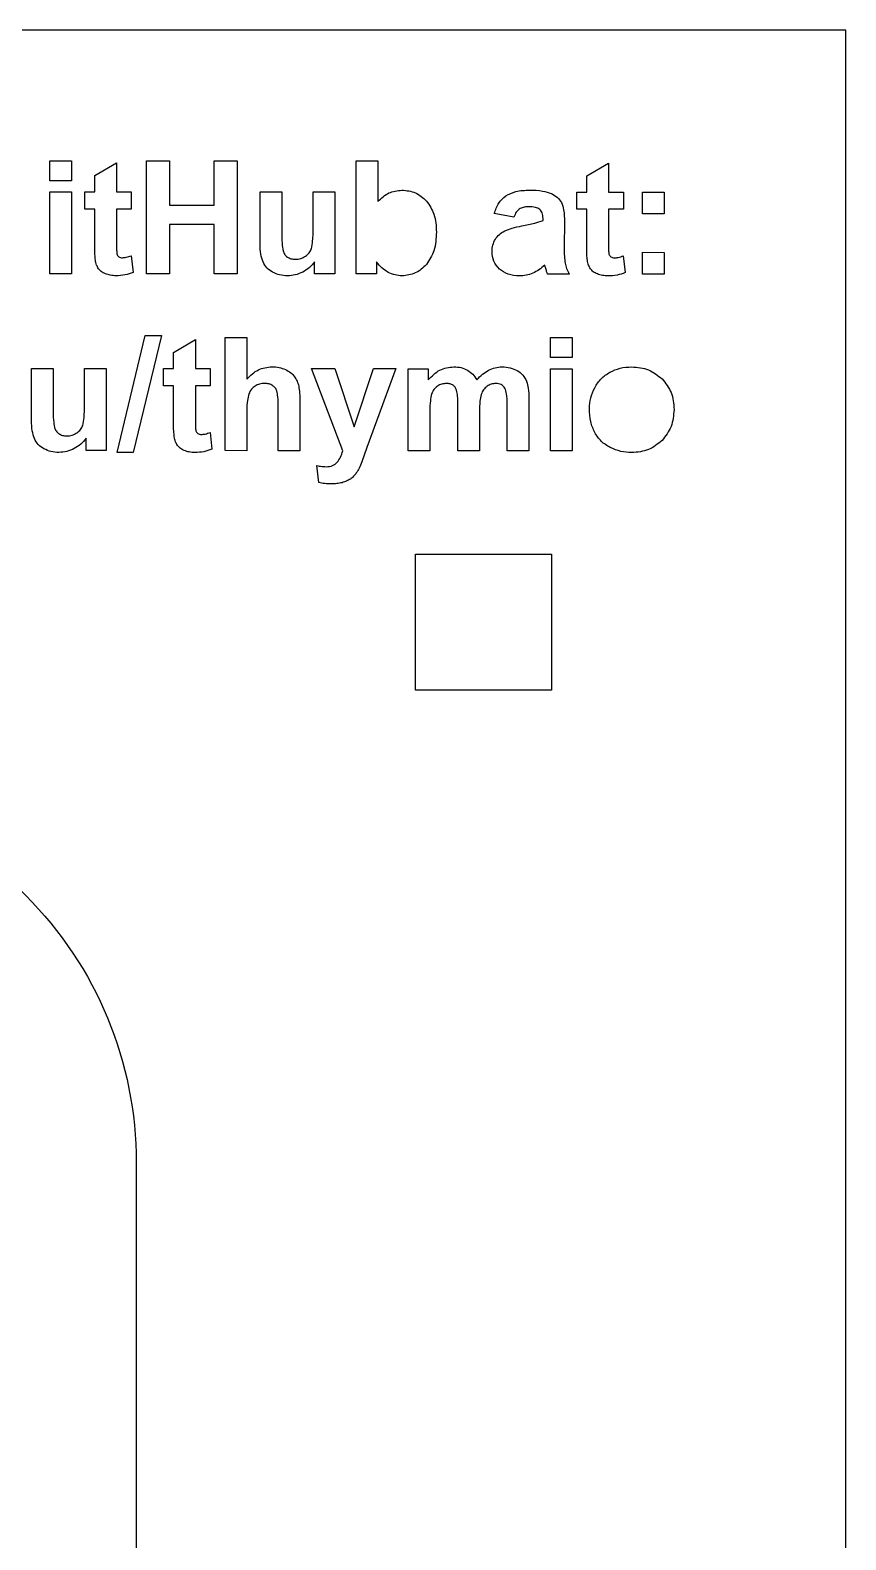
# Model space of a CAD drawing. Header units: millimetres. Extents: x -866 to 64, y -10 to 790.
# Drawn here: x -44.1 to 64, y 590 to 790 of the extents above; entities that cross this region are included whole.
import ezdxf

# ---------------------------------------------------------------- set-up
doc = ezdxf.new("R2010")
doc.units = ezdxf.units.MM
doc.layers.get('0').update_dxf_attribs({"linetype": 'CONTINUOUS'})

msp = doc.modelspace()

# ---------------------------------------------------------------- linework, layer by layer
for p, q in [((-35.51, 770.74), (-32.62, 772.41)), ((-32.62, 772.41), (-32.62, 768.58)), ((-0.85, 757.7), (-0.85, 772.7)), ((-0.85, 772.7), (2.02, 772.7)), ((2.02, 772.7), (2.02, 767.3)), ((29.68, 770.72), (32.57, 772.4)), ((32.57, 772.4), (32.57, 768.56)), ((-35.51, 768.58), (-35.51, 770.74)), ((29.68, 768.56), (29.68, 770.72)), ((-36.83, 766.29), (-36.83, 768.58)), ((-36.83, 768.58), (-35.51, 768.58)), ((-32.62, 768.58), (-30.66, 768.58)), ((-30.66, 768.58), (-30.66, 766.28)), ((-13.59, 761.69), (-13.59, 768.57)), ((-13.59, 768.57), (-10.72, 768.57)), ((-10.72, 768.57), (-10.72, 763.58)), ((-6.58, 763.98), (-6.58, 768.57)), ((-6.58, 768.57), (-3.71, 768.57)), ((-3.71, 768.57), (-3.71, 757.7)), ((28.36, 766.27), (28.36, 768.56)), ((28.36, 768.56), (29.68, 768.56)), ((32.57, 768.56), (34.53, 768.56)), ((34.53, 768.56), (34.53, 766.27)), ((-35.51, 766.28), (-36.83, 766.29)), ((-35.51, 761.55), (-35.51, 766.28)), ((-30.66, 766.28), (-32.62, 766.28)), ((-32.62, 766.28), (-32.62, 761.9)), ((29.68, 766.27), (28.36, 766.27)), ((29.68, 761.53), (29.68, 766.27)), ((32.57, 766.27), (32.56, 761.89)), ((34.53, 766.27), (32.57, 766.27)), ((20.04, 765.25), (17.43, 765.72)), ((23.89, 764.78), (23.89, 765.07)), ((26.71, 764.62), (26.68, 761.26)), ((-30.67, 760.12), (-30.42, 757.89)), ((34.52, 760.11), (34.76, 757.88)), ((-6.38, 757.7), (-6.38, 759.33)), ((1.82, 759.3), (1.82, 757.7)), ((-3.71, 757.7), (-6.38, 757.7)), ((1.82, 757.7), (-0.85, 757.7)), ((27.33, 757.69), (24.49, 757.69)), ((-25.06, 747.32), (-22.17, 749)), ((-22.17, 749), (-22.17, 745.16)), ((-18.22, 734.3), (-18.22, 749.3)), ((-18.22, 749.3), (-15.35, 749.29)), ((-15.35, 749.29), (-15.35, 743.78)), ((-25.06, 745.16), (-25.06, 747.32)), ((-43.87, 738.29), (-43.87, 745.17)), ((-43.87, 745.17), (-41, 745.17)), ((-41, 745.17), (-41, 740.17)), ((-36.87, 740.58), (-36.86, 745.17)), ((-36.86, 745.17), (-33.99, 745.17)), ((-33.99, 745.17), (-33.99, 734.3)), ((-26.38, 742.87), (-26.38, 745.16)), ((-26.38, 745.16), (-25.06, 745.16)), ((-22.17, 745.16), (-20.21, 745.16)), ((-20.21, 745.16), (-20.21, 742.87)), ((-2.64, 734.26), (-6.77, 745.16)), ((-6.77, 745.16), (-3.71, 745.16)), ((-3.71, 745.16), (-1.12, 737.44)), ((-1.12, 737.44), (1.42, 745.16)), ((4.4, 745.16), (0.56, 734.7)), ((1.42, 745.16), (4.4, 745.16)), ((6.03, 734.29), (6.03, 745.15)), ((6.03, 745.15), (8.68, 745.15)), ((8.68, 745.15), (8.68, 743.67)), ((-25.06, 742.87), (-26.38, 742.87)), ((-25.06, 738.13), (-25.06, 742.87)), ((-20.21, 742.87), (-22.17, 742.87)), ((-22.17, 742.87), (-22.17, 738.49)), ((-11.21, 734.29), (-11.2, 740.03)), ((-8.33, 740.67), (-8.33, 734.29)), ((12.59, 734.29), (12.6, 740.24)), ((19.13, 734.28), (19.13, 740.5)), ((22.01, 741.23), (22.01, 734.28)), ((-15.35, 739.74), (-15.35, 734.29)), ((8.9, 739.57), (8.9, 734.29)), ((15.47, 739.5), (15.47, 734.29)), ((-20.22, 736.71), (-19.97, 734.48)), ((-36.66, 734.3), (-36.66, 735.93)), ((-33.99, 734.3), (-36.66, 734.3)), ((-15.35, 734.29), (-18.22, 734.3)), ((-8.33, 734.29), (-11.21, 734.29)), ((0.56, 734.7), (-0.12, 732.81)), ((8.9, 734.29), (6.03, 734.29)), ((15.47, 734.29), (12.59, 734.29)), ((22.01, 734.28), (19.13, 734.28)), ((-5.82, 730.06), (-6.08, 732.31))]:
    msp.add_line(p, q)
for points in [[(-402.5, 740), (-402.5, 790), (-866, 790), (-866, -10), (-794, -10), (-794, 0), (-802, 0), (-802, 50), (0, 50), (0, 0), (-8, 0), (-8, -10), (64, -10), (64, 790), (-399.5, 790), (-399.5, 740)], [(-38.59, 772.71), (-38.59, 770.05), (-41.46, 770.05), (-41.46, 772.71)], [(-25.6, 764.27), (-25.61, 757.71), (-28.63, 757.71), (-28.63, 772.71), (-25.6, 772.71), (-25.6, 766.8), (-19.67, 766.8), (-19.67, 772.71), (-16.64, 772.71), (-16.64, 757.71), (-19.67, 757.71), (-19.67, 764.26)], [(-38.59, 768.58), (-38.59, 757.71), (-41.46, 757.71), (-41.46, 768.58)], [(39.95, 768.56), (39.95, 765.68), (37.08, 765.68), (37.08, 768.56)], [(39.95, 760.56), (39.95, 757.69), (37.08, 757.69), (37.08, 760.57)], [(-26.67, 749.55), (-30.43, 734.04), (-32.55, 734.04), (-28.83, 749.55)], [(27.75, 749.28), (27.75, 746.62), (24.88, 746.62), (24.88, 749.28)], [(27.75, 745.15), (27.75, 734.28), (24.87, 734.28), (24.88, 745.15)], [(6.99, 702.58), (6.99, 720.58), (24.99, 720.58), (24.99, 702.58)]]:
    msp.add_lwpolyline(points, close=True)
msp.add_lwpolyline([(-722, 690), (-80, 690, -0.414214), (-30, 640), (-30, 130, -0.414214), (-80, 80), (-722, 80, -0.414214), (-772, 130), (-772, 640, -0.414214)], format="xyb", close=True)
for points, knots in [([(2.02, 767.3), (2.48, 767.74), (3.36, 768.6), (4.58, 768.74), (5.18, 768.81)], [0, 0, 0, 0, 0.1844168, 0.3584379, 0.3584379, 0.3584379, 0.3584379]), ([(5.18, 768.81), (5.81, 768.75), (7.06, 768.64), (8, 767.79), (8.46, 767.37)], [0, 0, 0, 0, 0.1848851, 0.367254, 0.367254, 0.367254, 0.367254]), ([(17.43, 765.72), (17.59, 766.2), (17.9, 767.11), (18.61, 767.75), (18.95, 768.05)], [0, 0, 0, 0, 0.1496039, 0.2824071, 0.2824071, 0.2824071, 0.2824071]), ([(18.95, 768.05), (19.38, 768.27), (20.38, 768.77), (21.51, 768.79), (22.14, 768.81)], [0, 0, 0, 0, 0.1450998, 0.3317729, 0.3317729, 0.3317729, 0.3317729]), ([(22.14, 768.81), (22.71, 768.8), (23.69, 768.79), (24.61, 768.48), (25, 768.35)], [0, 0, 0, 0, 0.1681904, 0.2916958, 0.2916958, 0.2916958, 0.2916958]), ([(25, 768.35), (25.29, 768.2), (25.82, 767.91), (26.17, 767.42), (26.33, 767.19)], [0, 0, 0, 0, 0.0953979, 0.178015, 0.178015, 0.178015, 0.178015]), ([(8.46, 767.37), (8.84, 766.81), (9.67, 765.56), (9.73, 764.06), (9.76, 763.24)], [0, 0, 0, 0, 0.2003913, 0.4403646, 0.4403646, 0.4403646, 0.4403646]), ([(20.74, 766.31), (20.6, 766.17), (20.28, 765.88), (20.13, 765.47), (20.04, 765.25)], [0, 0, 0, 0, 0.0569161, 0.1281976, 0.1281976, 0.1281976, 0.1281976]), ([(21.93, 766.61), (21.7, 766.6), (21.28, 766.59), (20.91, 766.39), (20.74, 766.31)], [0, 0, 0, 0, 0.0687139, 0.1248916, 0.1248916, 0.1248916, 0.1248916]), ([(23.48, 766.25), (23.29, 766.36), (22.81, 766.61), (22.26, 766.61), (21.93, 766.61)], [0, 0, 0, 0, 0.0647496, 0.1605701, 0.1605701, 0.1605701, 0.1605701]), ([(23.89, 765.07), (23.88, 765.32), (23.87, 765.76), (23.6, 766.1), (23.48, 766.25)], [0, 0, 0, 0, 0.0717174, 0.1280172, 0.1280172, 0.1280172, 0.1280172]), ([(26.33, 767.19), (26.44, 766.87), (26.72, 766.03), (26.72, 765.15), (26.71, 764.62)], [0, 0, 0, 0, 0.1034605, 0.2617068, 0.2617068, 0.2617068, 0.2617068]), ([(18.81, 763.41), (19.13, 763.54), (19.87, 763.84), (20.65, 763.99), (21.09, 764.08)], [0, 0, 0, 0, 0.103276, 0.2387518, 0.2387518, 0.2387518, 0.2387518]), ([(21.09, 764.08), (21.67, 764.19), (22.61, 764.36), (23.53, 764.66), (23.89, 764.78)], [0, 0, 0, 0, 0.1744933, 0.2884073, 0.2884073, 0.2884073, 0.2884073]), ([(-10.72, 763.58), (-10.72, 762.96), (-10.74, 762.02), (-10.6, 761.09), (-10.56, 760.77)], [0, 0, 0, 0, 0.1848567, 0.2816426, 0.2816426, 0.2816426, 0.2816426]), ([(-6.8, 761.05), (-6.74, 761.4), (-6.56, 762.36), (-6.57, 763.35), (-6.58, 763.98)], [0, 0, 0, 0, 0.1044653, 0.2944713, 0.2944713, 0.2944713, 0.2944713]), ([(9.76, 763.24), (9.72, 762.4), (9.66, 760.84), (8.82, 759.55), (8.43, 758.96)], [0, 0, 0, 0, 0.2485509, 0.4562537, 0.4562537, 0.4562537, 0.4562537]), ([(17.13, 760.66), (17.15, 760.96), (17.18, 761.54), (17.45, 762.05), (17.57, 762.31)], [0, 0, 0, 0, 0.0877909, 0.1716765, 0.1716765, 0.1716765, 0.1716765]), ([(17.57, 762.31), (17.74, 762.53), (18.07, 762.99), (18.56, 763.27), (18.81, 763.41)], [0, 0, 0, 0, 0.0827469, 0.16735, 0.16735, 0.16735, 0.16735]), ([(-35.42, 759.52), (-35.44, 759.77), (-35.51, 760.45), (-35.51, 761.12), (-35.51, 761.55)], [0, 0, 0, 0, 0.0760304, 0.2029272, 0.2029272, 0.2029272, 0.2029272]), ([(-32.62, 761.9), (-32.63, 761.55), (-32.63, 761.04), (-32.58, 760.52), (-32.57, 760.35)], [0, 0, 0, 0, 0.1052703, 0.1552017, 0.1552017, 0.1552017, 0.1552017]), ([(-32.57, 760.35), (-32.54, 760.28), (-32.49, 760.14), (-32.37, 760.04), (-32.31, 759.99)], [0, 0, 0, 0, 0.02209105, 0.04515407, 0.04515407, 0.04515407, 0.04515407]), ([(-31.83, 759.85), (-31.66, 759.87), (-31.27, 759.91), (-30.89, 760.04), (-30.67, 760.12)], [0, 0, 0, 0, 0.0493444, 0.1192504, 0.1192504, 0.1192504, 0.1192504]), ([(-13.2, 759.29), (-13.32, 759.63), (-13.57, 760.41), (-13.59, 761.23), (-13.59, 761.69)], [0, 0, 0, 0, 0.1076238, 0.2448204, 0.2448204, 0.2448204, 0.2448204]), ([(-10.56, 760.77), (-10.5, 760.61), (-10.37, 760.28), (-10.11, 760.06), (-9.98, 759.95)], [0, 0, 0, 0, 0.0514268, 0.1016167, 0.1016167, 0.1016167, 0.1016167]), ([(-8.92, 759.65), (-8.68, 759.66), (-8.21, 759.7), (-7.8, 759.93), (-7.6, 760.05)], [0, 0, 0, 0, 0.070559, 0.139713, 0.139713, 0.139713, 0.139713]), ([(-7.6, 760.05), (-7.42, 760.19), (-7.07, 760.46), (-6.89, 760.86), (-6.8, 761.05)], [0, 0, 0, 0, 0.0668021, 0.1297838, 0.1297838, 0.1297838, 0.1297838]), ([(18.1, 758.36), (17.82, 758.69), (17.25, 759.35), (17.17, 760.22), (17.13, 760.66)], [0, 0, 0, 0, 0.1260381, 0.2554469, 0.2554469, 0.2554469, 0.2554469]), ([(26.68, 761.26), (26.68, 760.85), (26.68, 760.14), (26.78, 759.44), (26.82, 759.15)], [0, 0, 0, 0, 0.1244938, 0.2119531, 0.2119531, 0.2119531, 0.2119531]), ([(29.77, 759.5), (29.74, 759.76), (29.67, 760.43), (29.68, 761.11), (29.68, 761.53)], [0, 0, 0, 0, 0.0760304, 0.2029272, 0.2029272, 0.2029272, 0.2029272]), ([(32.56, 761.89), (32.56, 761.54), (32.55, 761.02), (32.6, 760.5), (32.62, 760.34)], [0, 0, 0, 0, 0.1052703, 0.1552017, 0.1552017, 0.1552017, 0.1552017]), ([(32.62, 760.34), (32.65, 760.27), (32.7, 760.12), (32.82, 760.02), (32.88, 759.97)], [0, 0, 0, 0, 0.02209105, 0.04515407, 0.04515407, 0.04515407, 0.04515407]), ([(33.36, 759.83), (33.53, 759.85), (33.92, 759.89), (34.3, 760.03), (34.52, 760.11)], [0, 0, 0, 0, 0.0493444, 0.1192504, 0.1192504, 0.1192504, 0.1192504]), ([(-35.01, 758.4), (-35.1, 758.56), (-35.3, 758.91), (-35.38, 759.31), (-35.42, 759.52)], [0, 0, 0, 0, 0.0546234, 0.1198587, 0.1198587, 0.1198587, 0.1198587]), ([(-34.1, 757.73), (-34.29, 757.81), (-34.64, 757.98), (-34.9, 758.27), (-35.01, 758.4)], [0, 0, 0, 0, 0.0618266, 0.1149148, 0.1149148, 0.1149148, 0.1149148]), ([(-32.31, 759.99), (-32.24, 759.95), (-32.09, 759.86), (-31.92, 759.85), (-31.83, 759.85)], [0, 0, 0, 0, 0.02459577, 0.05131088, 0.05131088, 0.05131088, 0.05131088]), ([(-11.95, 757.94), (-12.21, 758.11), (-12.75, 758.46), (-13.05, 759.02), (-13.2, 759.29)], [0, 0, 0, 0, 0.0946559, 0.18717, 0.18717, 0.18717, 0.18717]), ([(-9.98, 759.95), (-9.83, 759.86), (-9.5, 759.67), (-9.12, 759.66), (-8.92, 759.65)], [0, 0, 0, 0, 0.0526917, 0.1120077, 0.1120077, 0.1120077, 0.1120077]), ([(-6.38, 759.33), (-6.59, 759.05), (-7.03, 758.5), (-7.63, 758.14), (-7.94, 757.96)], [0, 0, 0, 0, 0.1037494, 0.2093572, 0.2093572, 0.2093572, 0.2093572]), ([(3.38, 757.92), (3.08, 758.1), (2.48, 758.46), (2.04, 759.01), (1.82, 759.3)], [0, 0, 0, 0, 0.102134, 0.2095493, 0.2095493, 0.2095493, 0.2095493]), ([(8.43, 758.96), (7.97, 758.52), (7.07, 757.66), (5.82, 757.52), (5.21, 757.45)], [0, 0, 0, 0, 0.1850559, 0.3641426, 0.3641426, 0.3641426, 0.3641426]), ([(20.75, 757.45), (20.23, 757.48), (19.26, 757.53), (18.47, 758.1), (18.1, 758.36)], [0, 0, 0, 0, 0.151742, 0.2850399, 0.2850399, 0.2850399, 0.2850399]), ([(24.11, 758.88), (23.87, 758.66), (23.39, 758.23), (22.81, 757.94), (22.54, 757.81)], [0, 0, 0, 0, 0.0986807, 0.1915291, 0.1915291, 0.1915291, 0.1915291]), ([(24.21, 758.54), (24.19, 758.61), (24.16, 758.73), (24.13, 758.84), (24.11, 758.88)], [0, 0, 0, 0, 0.02210059, 0.03528614, 0.03528614, 0.03528614, 0.03528614]), ([(24.49, 757.69), (24.45, 757.81), (24.35, 758.09), (24.26, 758.38), (24.21, 758.54)], [0, 0, 0, 0, 0.03770075, 0.08932481, 0.08932481, 0.08932481, 0.08932481]), ([(26.82, 759.15), (26.88, 758.91), (27, 758.41), (27.22, 757.94), (27.33, 757.69)], [0, 0, 0, 0, 0.0732067, 0.1549937, 0.1549937, 0.1549937, 0.1549937]), ([(30.17, 758.38), (30.08, 758.54), (29.88, 758.89), (29.81, 759.29), (29.77, 759.5)], [0, 0, 0, 0, 0.0546234, 0.1198587, 0.1198587, 0.1198587, 0.1198587]), ([(31.09, 757.71), (30.9, 757.79), (30.55, 757.96), (30.29, 758.25), (30.17, 758.38)], [0, 0, 0, 0, 0.0618266, 0.1149148, 0.1149148, 0.1149148, 0.1149148]), ([(32.88, 759.97), (32.95, 759.93), (33.1, 759.84), (33.27, 759.84), (33.36, 759.83)], [0, 0, 0, 0, 0.02459577, 0.05131088, 0.05131088, 0.05131088, 0.05131088]), ([(-32.7, 757.46), (-32.95, 757.47), (-33.43, 757.49), (-33.88, 757.65), (-34.1, 757.73)], [0, 0, 0, 0, 0.074216, 0.1432991, 0.1432991, 0.1432991, 0.1432991]), ([(-30.42, 757.89), (-30.78, 757.77), (-31.51, 757.51), (-32.29, 757.48), (-32.7, 757.46)], [0, 0, 0, 0, 0.1116743, 0.2323774, 0.2323774, 0.2323774, 0.2323774]), ([(-9.98, 757.46), (-10.33, 757.48), (-11.02, 757.51), (-11.64, 757.8), (-11.95, 757.94)], [0, 0, 0, 0, 0.1045449, 0.2039192, 0.2039192, 0.2039192, 0.2039192]), ([(-7.94, 757.96), (-8.27, 757.81), (-8.92, 757.52), (-9.63, 757.48), (-9.98, 757.46)], [0, 0, 0, 0, 0.1062528, 0.2117517, 0.2117517, 0.2117517, 0.2117517]), ([(5.21, 757.45), (4.9, 757.48), (4.26, 757.52), (3.68, 757.78), (3.38, 757.92)], [0, 0, 0, 0, 0.0931979, 0.1908479, 0.1908479, 0.1908479, 0.1908479]), ([(22.54, 757.81), (22.25, 757.7), (21.67, 757.49), (21.06, 757.46), (20.75, 757.45)], [0, 0, 0, 0, 0.09078, 0.1835592, 0.1835592, 0.1835592, 0.1835592]), ([(32.49, 757.45), (32.24, 757.46), (31.76, 757.47), (31.31, 757.63), (31.09, 757.71)], [0, 0, 0, 0, 0.074216, 0.1432991, 0.1432991, 0.1432991, 0.1432991]), ([(34.76, 757.88), (34.41, 757.75), (33.68, 757.49), (32.9, 757.46), (32.49, 757.45)], [0, 0, 0, 0, 0.1116743, 0.2323774, 0.2323774, 0.2323774, 0.2323774]), ([(-15.35, 743.78), (-14.87, 744.25), (-13.94, 745.18), (-12.65, 745.33), (-12.02, 745.41)], [0, 0, 0, 0, 0.1954691, 0.3798397, 0.3798397, 0.3798397, 0.3798397]), ([(-12.02, 745.41), (-11.7, 745.39), (-11.09, 745.37), (-10.51, 745.14), (-10.23, 745.04)], [0, 0, 0, 0, 0.0948352, 0.1838992, 0.1838992, 0.1838992, 0.1838992]), ([(-10.23, 745.04), (-9.99, 744.91), (-9.52, 744.68), (-9.19, 744.28), (-9.03, 744.09)], [0, 0, 0, 0, 0.0815751, 0.1540275, 0.1540275, 0.1540275, 0.1540275]), ([(-9.03, 744.09), (-8.9, 743.9), (-8.66, 743.5), (-8.54, 743.05), (-8.48, 742.83)], [0, 0, 0, 0, 0.0692961, 0.1391093, 0.1391093, 0.1391093, 0.1391093]), ([(8.68, 743.67), (9.16, 744.17), (10.09, 745.15), (11.42, 745.32), (12.07, 745.4)], [0, 0, 0, 0, 0.2026995, 0.3906347, 0.3906347, 0.3906347, 0.3906347]), ([(12.07, 745.4), (12.4, 745.38), (13.03, 745.36), (13.6, 745.09), (13.88, 744.97)], [0, 0, 0, 0, 0.0980483, 0.1876915, 0.1876915, 0.1876915, 0.1876915]), ([(13.88, 744.97), (14.12, 744.8), (14.63, 744.46), (14.96, 743.94), (15.13, 743.67)], [0, 0, 0, 0, 0.0882588, 0.1826509, 0.1826509, 0.1826509, 0.1826509]), ([(15.13, 743.67), (15.37, 743.94), (15.82, 744.45), (16.4, 744.8), (16.68, 744.97)], [0, 0, 0, 0, 0.1063628, 0.2029196, 0.2029196, 0.2029196, 0.2029196]), ([(16.68, 744.97), (16.96, 745.09), (17.52, 745.34), (18.14, 745.38), (18.45, 745.4)], [0, 0, 0, 0, 0.0915506, 0.1835042, 0.1835042, 0.1835042, 0.1835042]), ([(18.45, 745.4), (18.82, 745.38), (19.53, 745.35), (20.17, 745.05), (20.48, 744.91)], [0, 0, 0, 0, 0.1111701, 0.2102089, 0.2102089, 0.2102089, 0.2102089]), ([(20.48, 744.91), (20.74, 744.73), (21.26, 744.35), (21.56, 743.78), (21.71, 743.48)], [0, 0, 0, 0, 0.0940143, 0.1914368, 0.1914368, 0.1914368, 0.1914368]), ([(30.74, 742.64), (31, 743.06), (31.51, 743.89), (32.33, 744.42), (32.74, 744.69)], [0, 0, 0, 0, 0.1457543, 0.2894091, 0.2894091, 0.2894091, 0.2894091]), ([(32.74, 744.69), (33.19, 744.89), (34.11, 745.31), (35.11, 745.37), (35.63, 745.39)], [0, 0, 0, 0, 0.1468562, 0.2999499, 0.2999499, 0.2999499, 0.2999499]), ([(35.63, 745.39), (36.41, 745.33), (37.92, 745.22), (39.1, 744.26), (39.67, 743.79)], [0, 0, 0, 0, 0.2278824, 0.4441237, 0.4441237, 0.4441237, 0.4441237]), ([(-14.26, 742.86), (-14.44, 742.72), (-14.8, 742.45), (-14.99, 742.03), (-15.09, 741.81)], [0, 0, 0, 0, 0.065396, 0.1352869, 0.1352869, 0.1352869, 0.1352869]), ([(-12.98, 743.21), (-13.21, 743.19), (-13.66, 743.17), (-14.07, 742.96), (-14.26, 742.86)], [0, 0, 0, 0, 0.0683428, 0.1338731, 0.1338731, 0.1338731, 0.1338731]), ([(-11.94, 742.93), (-12.1, 743.01), (-12.42, 743.18), (-12.79, 743.2), (-12.98, 743.21)], [0, 0, 0, 0, 0.0509176, 0.108489, 0.108489, 0.108489, 0.108489]), ([(-11.37, 742.2), (-11.43, 742.35), (-11.56, 742.64), (-11.82, 742.84), (-11.94, 742.93)], [0, 0, 0, 0, 0.04710839, 0.0945559, 0.0945559, 0.0945559, 0.0945559]), ([(-11.2, 740.03), (-11.2, 740.5), (-11.19, 741.23), (-11.32, 741.95), (-11.37, 742.2)], [0, 0, 0, 0, 0.1397258, 0.2179463, 0.2179463, 0.2179463, 0.2179463]), ([(-8.48, 742.83), (-8.43, 742.53), (-8.33, 741.81), (-8.33, 741.09), (-8.33, 740.67)], [0, 0, 0, 0, 0.089457, 0.2166426, 0.2166426, 0.2166426, 0.2166426]), ([(9.9, 742.84), (9.73, 742.71), (9.39, 742.43), (9.22, 742.02), (9.13, 741.81)], [0, 0, 0, 0, 0.0632323, 0.1302147, 0.1302147, 0.1302147, 0.1302147]), ([(11.09, 743.2), (10.88, 743.18), (10.45, 743.16), (10.08, 742.95), (9.9, 742.84)], [0, 0, 0, 0, 0.063814, 0.1264002, 0.1264002, 0.1264002, 0.1264002]), ([(11.97, 742.97), (11.84, 743.04), (11.57, 743.18), (11.26, 743.19), (11.09, 743.2)], [0, 0, 0, 0, 0.04156934, 0.09138393, 0.09138393, 0.09138393, 0.09138393]), ([(12.44, 742.29), (12.39, 742.43), (12.28, 742.7), (12.07, 742.88), (11.97, 742.97)], [0, 0, 0, 0, 0.04467461, 0.08455708, 0.08455708, 0.08455708, 0.08455708]), ([(12.6, 740.24), (12.6, 740.68), (12.61, 741.37), (12.49, 742.04), (12.44, 742.29)], [0, 0, 0, 0, 0.1305134, 0.205583, 0.205583, 0.205583, 0.205583]), ([(16.47, 742.83), (16.31, 742.69), (15.96, 742.39), (15.79, 741.97), (15.71, 741.75)], [0, 0, 0, 0, 0.0644803, 0.1342629, 0.1342629, 0.1342629, 0.1342629]), ([(17.61, 743.2), (17.41, 743.18), (17, 743.15), (16.65, 742.94), (16.47, 742.83)], [0, 0, 0, 0, 0.0592941, 0.1208428, 0.1208428, 0.1208428, 0.1208428]), ([(18.84, 742.58), (18.68, 742.76), (18.36, 743.13), (17.87, 743.18), (17.61, 743.2)], [0, 0, 0, 0, 0.0684484, 0.142199, 0.142199, 0.142199, 0.142199]), ([(19.13, 740.5), (19.14, 740.94), (19.15, 741.66), (18.92, 742.33), (18.84, 742.58)], [0, 0, 0, 0, 0.1332219, 0.2121411, 0.2121411, 0.2121411, 0.2121411]), ([(21.71, 743.48), (21.8, 743.18), (22.01, 742.45), (22.01, 741.68), (22.01, 741.23)], [0, 0, 0, 0, 0.093744, 0.2279872, 0.2279872, 0.2279872, 0.2279872]), ([(30.03, 739.87), (30.06, 740.35), (30.13, 741.31), (30.53, 742.19), (30.74, 742.64)], [0, 0, 0, 0, 0.1420456, 0.2883063, 0.2883063, 0.2883063, 0.2883063]), ([(39.67, 743.79), (40.13, 743.21), (41.07, 742.03), (41.19, 740.52), (41.24, 739.74)], [0, 0, 0, 0, 0.2163604, 0.4432454, 0.4432454, 0.4432454, 0.4432454]), ([(-41, 740.17), (-41.01, 739.56), (-41.02, 738.62), (-40.89, 737.69), (-40.84, 737.37)], [0, 0, 0, 0, 0.1848568, 0.2816426, 0.2816426, 0.2816426, 0.2816426]), ([(-37.08, 737.65), (-37.02, 737.99), (-36.85, 738.96), (-36.86, 739.95), (-36.87, 740.58)], [0, 0, 0, 0, 0.1044649, 0.2944708, 0.2944708, 0.2944708, 0.2944708]), ([(-15.09, 741.81), (-15.16, 741.52), (-15.34, 740.84), (-15.35, 740.14), (-15.35, 739.74)], [0, 0, 0, 0, 0.0890213, 0.2095509, 0.2095509, 0.2095509, 0.2095509]), ([(9.13, 741.81), (9.07, 741.51), (8.9, 740.77), (8.9, 740.02), (8.9, 739.57)], [0, 0, 0, 0, 0.0914301, 0.2258474, 0.2258474, 0.2258474, 0.2258474]), ([(15.71, 741.75), (15.64, 741.45), (15.47, 740.71), (15.47, 739.95), (15.47, 739.5)], [0, 0, 0, 0, 0.0933866, 0.2264041, 0.2264041, 0.2264041, 0.2264041]), ([(-43.49, 735.89), (-43.6, 736.23), (-43.86, 737.01), (-43.87, 737.83), (-43.87, 738.29)], [0, 0, 0, 0, 0.1076251, 0.2448217, 0.2448217, 0.2448217, 0.2448217]), ([(-24.97, 736.11), (-24.99, 736.36), (-25.06, 737.03), (-25.06, 737.71), (-25.06, 738.13)], [0, 0, 0, 0, 0.0760302, 0.202927, 0.202927, 0.202927, 0.202927]), ([(-22.17, 738.49), (-22.18, 738.14), (-22.18, 737.62), (-22.13, 737.11), (-22.12, 736.94)], [0, 0, 0, 0, 0.1052703, 0.1552015, 0.1552015, 0.1552015, 0.1552015]), ([(30.74, 736.69), (30.53, 737.17), (30.09, 738.18), (30.05, 739.28), (30.03, 739.87)], [0, 0, 0, 0, 0.1540396, 0.3279848, 0.3279848, 0.3279848, 0.3279848]), ([(41.24, 739.74), (41.18, 738.96), (41.07, 737.44), (40.12, 736.24), (39.65, 735.66)], [0, 0, 0, 0, 0.2289676, 0.447671, 0.447671, 0.447671, 0.447671]), ([(-40.84, 737.37), (-40.78, 737.2), (-40.65, 736.88), (-40.39, 736.66), (-40.26, 736.55)], [0, 0, 0, 0, 0.0514251, 0.1016177, 0.1016177, 0.1016177, 0.1016177]), ([(-40.26, 736.55), (-40.11, 736.46), (-39.78, 736.27), (-39.4, 736.25), (-39.2, 736.24)], [0, 0, 0, 0, 0.0526881, 0.1120079, 0.1120079, 0.1120079, 0.1120079]), ([(-39.2, 736.24), (-38.96, 736.26), (-38.49, 736.29), (-38.08, 736.53), (-37.88, 736.65)], [0, 0, 0, 0, 0.0705591, 0.139713, 0.139713, 0.139713, 0.139713]), ([(-37.88, 736.65), (-37.7, 736.79), (-37.36, 737.06), (-37.17, 737.46), (-37.08, 737.65)], [0, 0, 0, 0, 0.0667992, 0.1297827, 0.1297827, 0.1297827, 0.1297827]), ([(-24.56, 734.99), (-24.65, 735.15), (-24.85, 735.5), (-24.93, 735.89), (-24.97, 736.11)], [0, 0, 0, 0, 0.0546251, 0.1198605, 0.1198605, 0.1198605, 0.1198605]), ([(-22.12, 736.94), (-22.09, 736.87), (-22.04, 736.73), (-21.92, 736.63), (-21.86, 736.58)], [0, 0, 0, 0, 0.02209138, 0.04515431, 0.04515431, 0.04515431, 0.04515431]), ([(-21.86, 736.58), (-21.79, 736.54), (-21.64, 736.45), (-21.47, 736.44), (-21.38, 736.43)], [0, 0, 0, 0, 0.02459577, 0.05131087, 0.05131087, 0.05131087, 0.05131087]), ([(-21.38, 736.43), (-21.21, 736.45), (-20.81, 736.49), (-20.44, 736.63), (-20.22, 736.71)], [0, 0, 0, 0, 0.0493444, 0.1192503, 0.1192503, 0.1192503, 0.1192503]), ([(32.8, 734.71), (32.37, 734.96), (31.53, 735.46), (31, 736.28), (30.74, 736.69)], [0, 0, 0, 0, 0.1455081, 0.2893972, 0.2893972, 0.2893972, 0.2893972]), ([(-42.23, 734.54), (-42.5, 734.71), (-43.03, 735.06), (-43.34, 735.61), (-43.49, 735.89)], [0, 0, 0, 0, 0.0946527, 0.1871668, 0.1871668, 0.1871668, 0.1871668]), ([(-40.26, 734.06), (-40.62, 734.07), (-41.3, 734.11), (-41.92, 734.4), (-42.23, 734.54)], [0, 0, 0, 0, 0.1045487, 0.203923, 0.203923, 0.203923, 0.203923]), ([(-38.22, 734.56), (-38.55, 734.41), (-39.2, 734.12), (-39.91, 734.08), (-40.26, 734.06)], [0, 0, 0, 0, 0.1062493, 0.2117481, 0.2117481, 0.2117481, 0.2117481]), ([(-36.66, 735.93), (-36.88, 735.65), (-37.31, 735.1), (-37.92, 734.74), (-38.22, 734.56)], [0, 0, 0, 0, 0.1037519, 0.2093598, 0.2093598, 0.2093598, 0.2093598]), ([(-23.65, 734.31), (-23.84, 734.4), (-24.19, 734.56), (-24.44, 734.85), (-24.56, 734.99)], [0, 0, 0, 0, 0.0618265, 0.1149147, 0.1149147, 0.1149147, 0.1149147]), ([(-22.25, 734.05), (-22.49, 734.06), (-22.97, 734.08), (-23.43, 734.24), (-23.65, 734.31)], [0, 0, 0, 0, 0.0742122, 0.1432918, 0.1432918, 0.1432918, 0.1432918]), ([(-19.97, 734.48), (-20.33, 734.35), (-21.06, 734.09), (-21.84, 734.07), (-22.25, 734.05)], [0, 0, 0, 0, 0.1116779, 0.232381, 0.232381, 0.232381, 0.232381]), ([(-3.38, 732.76), (-3.23, 732.98), (-2.9, 733.44), (-2.73, 733.98), (-2.64, 734.26)], [0, 0, 0, 0, 0.0792321, 0.1679104, 0.1679104, 0.1679104, 0.1679104]), ([(35.65, 734.03), (35.15, 734.06), (34.16, 734.12), (33.25, 734.51), (32.8, 734.71)], [0, 0, 0, 0, 0.1469083, 0.2948698, 0.2948698, 0.2948698, 0.2948698]), ([(39.65, 735.66), (39.08, 735.18), (37.92, 734.22), (36.41, 734.1), (35.65, 734.03)], [0, 0, 0, 0, 0.2169933, 0.4415621, 0.4415621, 0.4415621, 0.4415621]), ([(-6.08, 732.31), (-5.87, 732.27), (-5.46, 732.19), (-5.05, 732.18), (-4.86, 732.17)], [0, 0, 0, 0, 0.0649756, 0.1226278, 0.1226278, 0.1226278, 0.1226278]), ([(-4.86, 732.17), (-4.56, 732.19), (-3.99, 732.22), (-3.57, 732.59), (-3.38, 732.76)], [0, 0, 0, 0, 0.0884582, 0.1638536, 0.1638536, 0.1638536, 0.1638536]), ([(-0.12, 732.81), (-0.24, 732.52), (-0.44, 732.02), (-0.72, 731.56), (-0.85, 731.35)], [0, 0, 0, 0, 0.0916817, 0.1624347, 0.1624347, 0.1624347, 0.1624347]), ([(-4.2, 729.88), (-4.47, 729.89), (-5.02, 729.9), (-5.56, 730), (-5.82, 730.06)], [0, 0, 0, 0, 0.0822264, 0.1638498, 0.1638498, 0.1638498, 0.1638498]), ([(-2.73, 730.05), (-2.96, 730), (-3.44, 729.9), (-3.94, 729.89), (-4.2, 729.88)], [0, 0, 0, 0, 0.0704101, 0.1481685, 0.1481685, 0.1481685, 0.1481685]), ([(-1.63, 730.54), (-1.8, 730.44), (-2.14, 730.23), (-2.53, 730.12), (-2.73, 730.05)], [0, 0, 0, 0, 0.056856, 0.1202426, 0.1202426, 0.1202426, 0.1202426]), ([(-0.85, 731.35), (-0.96, 731.2), (-1.19, 730.89), (-1.49, 730.65), (-1.63, 730.54)], [0, 0, 0, 0, 0.0584664, 0.1137095, 0.1137095, 0.1137095, 0.1137095])]:
    msp.add_open_spline(points, degree=3, knots=knots)

doc.saveas('drawing.dxf')
